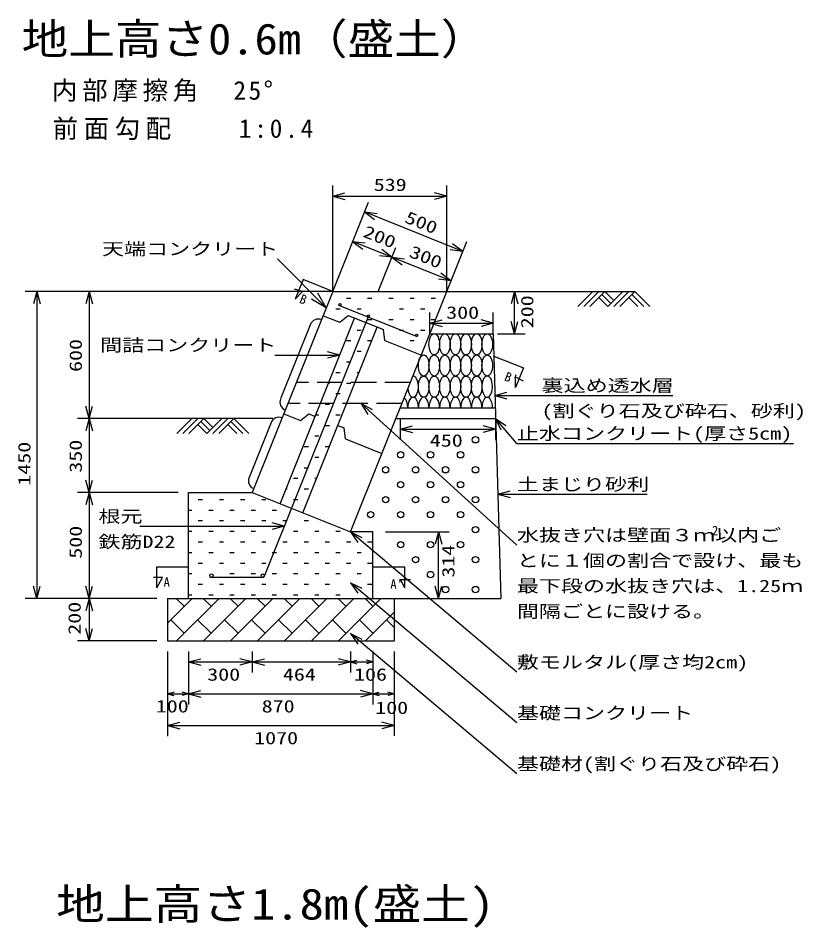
# Model space of a CAD drawing. Units: millimetres, scale not verified. Extents: x -10455 to 9401, y -7735 to 7013.
# Drawn here: x 105 to 3809, y 2717 to 7013 of the extents above; entities that cross this region are included whole.
import ezdxf
from ezdxf.enums import TextEntityAlignment as Align

# ---------------------------------------------------------------- set-up
doc = ezdxf.new("R2010")
doc.units = ezdxf.units.MM
doc.header["$LTSCALE"] = 40
doc.linetypes.add('DASHED3', pattern=[4, 3, -1])
doc.layers.add('0-0', color=7, linetype='Continuous')
doc.styles.add('ＭＳ ゴシック', font='')
doc.styles.get('ＭＳ ゴシック').set_extended_font_data('MS Gothic')

msp = doc.modelspace()

# ---------------------------------------------------------------- linework, layer by layer
at = {"layer": '0-0'}
for p, q in [((1589.83, 5722.59), (1589.83, 6222.59)), ((1589.83, 6172.59), (1647.79, 6188.12)), ((2128.23, 6172.59), (2070.28, 6188.12)), ((2128.23, 5722.59), (2128.23, 6222.59)), ((1589.83, 6172.59), (1647.79, 6157.06)), ((1589.83, 6172.59), (2128.23, 6172.59)), ((1589.83, 5722.59), (1758.51, 6144.28)), ((2128.23, 6172.59), (2070.28, 6157.06)), ((2204.04, 5911.82), (1739.94, 6097.85)), ((1739.94, 6097.85), (1799.51, 6090.7)), ((1739.94, 6097.85), (1787.96, 6061.88)), ((1684.23, 5958.58), (1743.8, 5951.43)), ((1684.23, 5958.58), (1732.25, 5922.6)), ((1805.24, 5722.59), (1888.44, 5930.59)), ((2128.23, 5722.59), (2222.51, 5958.28)), ((2204.04, 5911.82), (2156.03, 5947.79)), ((1869.87, 5884.17), (1810.3, 5891.32)), ((1869.87, 5884.17), (1821.85, 5920.15)), ((2204.04, 5911.82), (2144.47, 5918.96)), ((1869.87, 5884.17), (1929.45, 5877.02)), ((1869.87, 5884.17), (1917.89, 5848.19)), ((2148.23, 5772.59), (2100.22, 5808.56)), ((2148.23, 5772.59), (2088.66, 5779.74)), ((1589.83, 5722.59), (137.61, 5722.59)), ((193.39, 5722.59), (177.86, 5664.63)), ((193.39, 5722.59), (208.92, 5664.63)), ((193.39, 5722.59), (193.39, 4272.59)), ((440.45, 5722.59), (424.92, 5664.63)), ((440.45, 5722.59), (455.97, 5664.63)), ((440.45, 5722.59), (440.45, 5122.59)), ((1558.79, 5644.98), (1519.05, 5714.41)), ((2128.23, 5722.59), (3016.52, 5722.59)), ((2448.23, 5722.59), (2432.7, 5664.63)), ((2818.54, 5722.59), (2747.83, 5651.88)), ((2846.82, 5722.59), (2776.11, 5651.88)), ((2875.1, 5722.59), (2804.39, 5651.88)), ((2875.1, 5722.59), (2917.53, 5680.16)), ((2959.96, 5722.59), (2889.25, 5651.88)), ((2988.24, 5722.59), (2917.53, 5651.88)), ((3016.52, 5722.59), (2945.81, 5651.88)), ((3016.52, 5722.59), (3087.23, 5651.88)), ((1654.97, 5690.08), (1674.97, 5690.08)), ((1754.97, 5690.08), (1774.97, 5690.08)), ((1854.97, 5690.08), (1874.97, 5690.08)), ((1954.97, 5690.08), (1974.97, 5690.08)), ((2054.97, 5690.08), (2074.97, 5690.08)), ((2846.82, 5694.3), (2889.25, 5651.88)), ((2860.96, 5708.44), (2903.39, 5666.02)), ((2988.24, 5694.3), (3030.67, 5651.88)), ((3002.38, 5708.44), (3058.95, 5651.88)), ((1604.97, 5640.08), (1624.97, 5640.08)), ((1704.97, 5640.08), (1724.97, 5640.08)), ((1904.97, 5640.08), (1924.97, 5640.08)), ((2004.97, 5640.08), (2024.97, 5640.08)), ((1754.97, 5590.08), (1774.97, 5590.08)), ((1854.97, 5590.08), (1874.97, 5590.08)), ((1954.97, 5590.08), (1974.97, 5590.08)), ((2048.23, 5522.59), (2048.23, 5622.59)), ((2048.23, 5572.59), (2106.19, 5588.12)), ((2054.97, 5590.08), (2074.97, 5590.08)), ((2348.23, 5572.59), (2290.28, 5588.12)), ((2348.23, 5522.59), (2348.23, 5622.59)), ((2048.23, 5572.59), (2106.19, 5557.06)), ((2448.23, 5522.59), (2432.7, 5580.54)), ((2448.23, 5522.59), (2463.76, 5580.54)), ((1704.97, 5540.08), (1724.97, 5540.08)), ((1904.97, 5540.08), (1924.97, 5540.08)), ((2004.97, 5540.08), (2024.97, 5540.08)), ((2054.97, 5540.08), (2055.23, 5540.08)), ((2368.23, 5522.59), (2498.23, 5522.59)), ((1654.97, 5490.08), (1674.97, 5490.08)), ((1754.97, 5490.08), (1773.63, 5490.08)), ((1954.97, 5490.08), (1974.97, 5490.08)), ((1623.73, 5422.29), (1565.78, 5437.82)), ((1704.97, 5440.08), (1724.97, 5440.08)), ((1654.97, 5390.08), (1674.97, 5390.08)), ((1604.97, 5340.08), (1624.97, 5340.08)), ((1704.97, 5340.08), (1713.63, 5340.08)), ((1570.85, 5290.08), (1574.97, 5290.08)), ((1654.97, 5290.08), (1674.97, 5290.08)), ((2354.76, 5231.36), (2412.71, 5246.89)), ((1604.97, 5240.08), (1624.97, 5240.08)), ((2354.76, 5231.36), (2412.71, 5215.83)), ((2354.76, 5231.36), (3196.13, 5231.36)), ((440.45, 5122.59), (424.92, 5180.54)), ((440.45, 5122.59), (455.97, 5180.54)), ((1554.97, 5190.08), (1574.97, 5190.08)), ((1723.6, 5192.59), (1756.09, 5142.14)), ((1306.75, 5122.59), (384.66, 5122.59)), ((440.45, 5122.59), (424.92, 5064.63)), ((440.45, 5122.59), (455.97, 5064.63)), ((925.34, 5122.59), (854.63, 5051.88)), ((953.62, 5122.59), (882.91, 5051.88)), ((981.91, 5122.59), (911.2, 5051.88)), ((981.91, 5122.59), (1024.33, 5080.16)), ((1066.76, 5122.59), (996.05, 5051.88)), ((1095.04, 5122.59), (1024.33, 5051.88)), ((1123.32, 5122.59), (1052.62, 5051.88)), ((1123.32, 5122.59), (1194.03, 5051.88)), ((1510.85, 5140.08), (1524.97, 5140.08)), ((1604.97, 5140.08), (1624.97, 5140.08)), ((1908.23, 5122.59), (1908.23, 5022.59)), ((2358.23, 5122.59), (2358.23, 5022.59)), ((2358.23, 5122.59), (2384.28, 5068.53)), ((953.62, 5094.3), (996.05, 5051.88)), ((967.76, 5108.44), (1010.19, 5066.02)), ((1095.04, 5094.3), (1137.47, 5051.88)), ((1109.18, 5108.44), (1165.75, 5051.88)), ((1554.97, 5090.08), (1574.97, 5090.08)), ((1908.23, 5072.59), (1966.19, 5088.11)), ((1908.23, 5072.59), (2358.23, 5072.59)), ((1908.23, 5072.59), (1966.19, 5057.06)), ((2358.23, 5072.59), (2300.28, 5088.11)), ((2358.23, 5072.59), (2300.28, 5057.06)), ((1504.97, 5040.08), (1524.97, 5040.08)), ((1454.97, 4990.08), (1474.97, 4990.08)), ((1554.97, 4990.08), (1573.63, 4990.08)), ((2459.61, 5004.82), (3764.61, 5004.82)), ((1504.97, 4940.08), (1524.97, 4940.08)), ((1454.97, 4890.08), (1474.97, 4890.08)), ((440.45, 4772.59), (424.92, 4830.54)), ((440.45, 4772.59), (455.97, 4830.54)), ((1404.97, 4840.08), (1424.97, 4840.08)), ((1504.97, 4840.08), (1513.63, 4840.08)), ((859.83, 4772.59), (384.66, 4772.59)), ((440.45, 4772.59), (424.92, 4714.63)), ((440.45, 4772.59), (455.97, 4714.63)), ((1370.85, 4790.08), (1374.97, 4790.08)), ((1454.97, 4790.08), (1474.97, 4790.08)), ((2369.88, 4764.82), (2427.84, 4780.35)), ((954.97, 4740.08), (974.97, 4740.08)), ((1054.97, 4740.08), (1074.97, 4740.08)), ((1154.97, 4740.08), (1174.97, 4740.08)), ((1254.97, 4740.08), (1274.97, 4740.08)), ((1404.97, 4740.08), (1424.97, 4740.08)), ((2369.88, 4764.82), (3074.61, 4764.82)), ((2369.88, 4764.82), (2427.84, 4749.29)), ((909.83, 4690.08), (924.97, 4690.08)), ((1004.97, 4690.08), (1024.97, 4690.08)), ((1104.97, 4690.08), (1124.97, 4690.08)), ((1204.97, 4690.08), (1224.97, 4690.08)), ((1304.97, 4690.08), (1324.97, 4690.08)), ((954.97, 4640.08), (974.97, 4640.08)), ((1054.97, 4640.08), (1074.97, 4640.08)), ((1154.97, 4640.08), (1174.97, 4640.08)), ((1254.97, 4640.08), (1274.97, 4640.08)), ((1354.97, 4640.08), (1374.97, 4640.08)), ((1454.97, 4640.08), (1474.97, 4640.08)), ((1361.63, 4613.56), (1303.68, 4629.09)), ((909.83, 4590.08), (924.97, 4590.08)), ((1004.97, 4590.08), (1024.97, 4590.08)), ((1104.97, 4590.08), (1124.97, 4590.08)), ((1204.97, 4590.08), (1224.97, 4590.08)), ((1404.97, 4590.08), (1424.97, 4590.08)), ((1504.97, 4590.08), (1524.97, 4590.08)), ((1604.97, 4590.08), (1624.97, 4590.08)), ((1673.83, 4586.59), (1708.16, 4537.37)), ((1839.83, 4586.59), (2139.83, 4586.59)), ((2089.83, 4586.59), (2074.3, 4528.63)), ((2089.83, 4586.59), (2105.36, 4528.63)), ((2089.83, 4272.59), (2089.83, 4586.59)), ((954.97, 4540.08), (974.97, 4540.08)), ((1054.97, 4540.08), (1074.97, 4540.08)), ((1154.97, 4540.08), (1174.97, 4540.08)), ((1254.97, 4540.08), (1274.97, 4540.08)), ((1354.97, 4540.08), (1374.97, 4540.08)), ((1454.97, 4540.08), (1474.97, 4540.08)), ((1554.97, 4540.08), (1574.97, 4540.08)), ((1654.97, 4540.08), (1674.97, 4540.08)), ((1754.97, 4540.08), (1774.97, 4540.08)), ((909.83, 4490.08), (924.97, 4490.08)), ((1004.97, 4490.08), (1024.97, 4490.08)), ((1104.97, 4490.08), (1124.97, 4490.08)), ((1204.97, 4490.08), (1224.97, 4490.08)), ((1304.97, 4490.08), (1324.97, 4490.08)), ((1404.97, 4490.08), (1424.97, 4490.08)), ((1504.97, 4490.08), (1524.97, 4490.08)), ((1604.97, 4490.08), (1624.97, 4490.08)), ((1704.97, 4490.08), (1724.97, 4490.08)), ((954.97, 4440.08), (974.97, 4440.08)), ((1054.97, 4440.08), (1074.97, 4440.08)), ((1154.97, 4440.08), (1174.97, 4440.08)), ((1254.97, 4440.08), (1274.97, 4440.08)), ((1354.97, 4440.08), (1374.97, 4440.08)), ((1454.97, 4440.08), (1474.97, 4440.08)), ((1554.97, 4440.08), (1574.97, 4440.08)), ((1654.97, 4440.08), (1674.97, 4440.08)), ((1754.97, 4440.08), (1774.97, 4440.08)), ((909.83, 4390.08), (924.97, 4390.08)), ((1104.97, 4390.08), (1124.97, 4390.08)), ((1204.97, 4390.08), (1224.97, 4390.08)), ((1304.97, 4390.08), (1324.97, 4390.08)), ((1404.97, 4390.08), (1424.97, 4390.08)), ((1504.97, 4390.08), (1524.97, 4390.08)), ((1604.97, 4390.08), (1624.97, 4390.08)), ((1704.97, 4390.08), (1724.97, 4390.08)), ((954.97, 4340.08), (974.97, 4340.08)), ((1054.97, 4340.08), (1074.97, 4340.08)), ((1154.97, 4340.08), (1174.97, 4340.08)), ((1254.97, 4340.08), (1274.97, 4340.08)), ((1354.97, 4340.08), (1374.97, 4340.08)), ((1454.97, 4340.08), (1474.97, 4340.08)), ((1554.97, 4340.08), (1574.97, 4340.08)), ((2459.61, 3684.82), (1673.83, 4346.59)), ((1673.83, 4346.59), (1728.17, 4321.13)), ((1673.83, 4346.59), (1708.16, 4297.37)), ((1754.97, 4340.08), (1774.97, 4340.08)), ((193.39, 4272.59), (177.86, 4330.54)), ((193.39, 4272.59), (208.92, 4330.54)), ((440.45, 4272.59), (424.92, 4330.54)), ((440.45, 4272.59), (455.97, 4330.54)), ((2089.83, 4272.59), (2074.3, 4330.54)), ((2089.83, 4272.59), (2105.36, 4330.54)), ((759.83, 4272.59), (137.61, 4272.59)), ((440.45, 4272.59), (424.92, 4214.63)), ((440.45, 4272.59), (455.97, 4214.63)), ((809.83, 4156.45), (925.97, 4272.59)), ((888.83, 4235.45), (851.69, 4272.58)), ((853.24, 4072.59), (1053.24, 4272.59)), ((909.83, 4290.08), (924.97, 4290.08)), ((1016.11, 4235.45), (978.97, 4272.58)), ((980.53, 4072.59), (1180.52, 4272.59)), ((1004.97, 4290.08), (1024.97, 4290.08)), ((1104.97, 4290.08), (1124.97, 4290.08)), ((1143.39, 4235.45), (1106.25, 4272.58)), ((1107.8, 4072.59), (1307.8, 4272.59)), ((1204.97, 4290.08), (1224.97, 4290.08)), ((1270.67, 4235.45), (1233.53, 4272.58)), ((1235.08, 4072.59), (1435.08, 4272.59)), ((1304.97, 4290.08), (1324.97, 4290.08)), ((1397.95, 4235.45), (1360.81, 4272.58)), ((1362.36, 4072.59), (1562.36, 4272.59)), ((1404.97, 4290.08), (1424.97, 4290.08)), ((1525.23, 4235.45), (1488.09, 4272.58)), ((1489.64, 4072.59), (1689.64, 4272.59)), ((1504.97, 4290.08), (1524.97, 4290.08)), ((1604.97, 4290.08), (1624.97, 4290.08)), ((1652.51, 4235.45), (1615.37, 4272.58)), ((1616.92, 4072.59), (1816.92, 4272.59)), ((1779.78, 4235.45), (1742.65, 4272.59)), ((888.83, 4108.17), (825.19, 4171.81)), ((1016.11, 4108.17), (952.47, 4171.81)), ((1143.39, 4108.17), (1079.75, 4171.81)), ((1270.67, 4108.17), (1207.03, 4171.81)), ((1397.95, 4108.17), (1334.31, 4171.81)), ((1525.23, 4108.17), (1461.59, 4171.81)), ((1652.51, 4108.17), (1588.87, 4171.81)), ((1779.78, 4108.17), (1716.15, 4171.81)), ((1744.2, 4072.59), (1879.83, 4208.22)), ((1879.83, 4135.4), (1843.43, 4171.81)), ((440.45, 4072.59), (424.92, 4130.54)), ((440.45, 4072.59), (455.97, 4130.54)), ((2459.61, 3444.82), (1673.83, 4106.59)), ((1673.83, 4106.59), (1728.17, 4081.13)), ((1673.83, 4106.59), (1708.16, 4057.38)), ((759.83, 4072.59), (384.66, 4072.59)), ((809.83, 4022.58), (809.83, 3622.59)), ((909.83, 4022.58), (909.83, 3772.59)), ((1209.83, 4022.58), (1209.83, 3922.59)), ((1673.75, 4022.58), (1673.75, 3922.59)), ((1779.83, 4022.58), (1779.83, 3772.59)), ((1879.83, 4022.58), (1879.83, 3623.21)), ((909.83, 3972.59), (967.79, 3988.11)), ((909.83, 3972.59), (1209.83, 3972.59)), ((909.83, 3972.59), (967.79, 3957.06)), ((1209.83, 3972.59), (1151.88, 3988.11)), ((1209.83, 3972.59), (1151.88, 3957.06)), ((1209.83, 3972.59), (1267.79, 3988.11)), ((1209.83, 3972.59), (1267.79, 3957.06)), ((1673.75, 3972.59), (1615.79, 3988.11)), ((1673.75, 3972.59), (1615.79, 3957.06)), ((1673.75, 3972.59), (1703.74, 3980.62)), ((1673.75, 3972.59), (1703.74, 3964.55)), ((1779.83, 3972.59), (1749.83, 3980.62)), ((1779.83, 3972.59), (1749.83, 3964.55)), ((809.83, 3822.59), (842.51, 3831.34)), ((909.83, 3822.59), (879.83, 3830.62)), ((1779.83, 3822.59), (1721.88, 3838.11)), ((1779.83, 3822.59), (1809.83, 3830.62)), ((1879.83, 3822.59), (1849.83, 3830.62)), ((809.83, 3822.59), (839.83, 3814.55)), ((909.83, 3822.59), (879.83, 3814.55)), ((909.83, 3822.59), (967.79, 3807.06)), ((1779.83, 3822.59), (1721.88, 3807.06)), ((1779.83, 3822.59), (1809.83, 3814.55)), ((1879.83, 3822.59), (1849.83, 3814.55)), ((809.83, 3672.59), (867.79, 3688.11)), ((809.83, 3672.59), (867.79, 3657.06)), ((809.83, 3672.59), (1879.83, 3672.59)), ((1879.83, 3672.59), (1821.88, 3688.11)), ((1879.83, 3672.59), (1821.88, 3657.06))]:
    msp.add_line(p, q, dxfattribs=at)
at = {"layer": '0-0', "color": 3}
for p, q in [((1589.83, 5722.59), (1450.6, 5778.4)), ((2351.24, 5417.37), (2490.47, 5361.55)), ((759.83, 4322.59), (759.83, 4422.59)), ((759.83, 4422.59), (909.83, 4422.59)), ((1779.83, 4422.59), (1929.83, 4422.59)), ((1929.83, 4322.59), (1929.83, 4422.59))]:
    msp.add_line(p, q, dxfattribs=at)
at = {"layer": '0-0', "color": 2}
for p, q in [((1589.83, 5722.59), (1209.83, 4772.58)), ((1589.83, 5722.59), (2128.23, 5722.59)), ((1673.83, 4586.59), (2128.23, 5722.59)), ((1342.56, 4719.38), (1693.55, 5596.83)), ((1544.7, 5608.01), (1622.98, 5576.63)), ((1622.98, 5576.63), (1662.9, 5609.11)), ((1662.9, 5609.11), (1829.98, 5542.14)), ((1484.67, 5567.43), (1343.54, 5214.61)), ((1448.38, 4676.96), (1799.36, 5554.41)), ((1836.5, 5491.13), (1829.98, 5542.14)), ((2048.23, 5522.59), (2348.23, 5522.59)), ((2348.23, 5522.59), (2383.95, 4272.59)), ((1836.47, 5491.05), (2008.71, 5422.01)), ((1908.23, 5172.59), (2358.23, 5172.59)), ((1358.67, 5143.91), (1437.33, 5112.38)), ((1437.26, 5112.31), (1477.2, 5144.87)), ((1477.2, 5144.87), (1507.84, 5132.59)), ((1888.23, 5122.59), (2359.66, 5122.59)), ((1298.98, 5103.2), (1194.99, 4843.22)), ((1613.65, 5090.18), (1644.28, 5077.9)), ((1650.8, 5026.9), (1644.28, 5077.9)), ((1650.77, 5026.82), (1822.67, 4957.91)), ((1839.1, 4999.76), (1839.41, 4999.64)), ((909.83, 4272.59), (909.83, 4772.58)), ((809.83, 4272.59), (809.83, 4072.59)), ((809.83, 4272.59), (1879.83, 4272.59)), ((1879.83, 4272.59), (1879.83, 4072.59)), ((1879.83, 4272.59), (2383.95, 4272.59)), ((809.83, 4072.59), (1879.83, 4072.59))]:
    msp.add_line(p, q, dxfattribs=at)
at = {"layer": '0-0', "color": 5}
for p, q in [((1617.98, 5658.32), (1989.16, 5509.53)), ((1757.21, 5602.51), (1265.24, 4372.59)), ((1009.83, 4372.59), (1265.24, 4372.59))]:
    msp.add_line(p, q, dxfattribs=at)
at = {"layer": '0-0', "linetype": 'DASHED3'}
for p, q in [((1956.23, 5292.59), (1417.83, 5292.59)), ((1916.23, 5192.59), (1377.83, 5192.59))]:
    msp.add_line(p, q, dxfattribs=at)
at = {"layer": '0-0'}
for points in [[(2148.23, 5772.59), (1869.87, 5884.17), (1684.23, 5958.58)], [(1328.98, 5876.49), (1558.79, 5644.98), (1489.66, 5685.24)], [(2448.23, 5522.59), (2448.23, 5722.59), (2463.76, 5664.63)], [(2048.23, 5572.59), (2348.23, 5572.59), (2290.28, 5557.06)], [(1316.9, 5422.29), (1623.73, 5422.29), (1565.78, 5406.77)], [(2459.61, 4524.82), (1723.6, 5192.59), (1776.96, 5165.15)], [(440.45, 5122.59), (440.45, 4772.59), (440.45, 4272.59), (440.45, 4072.59)], [(2459.61, 5004.82), (2358.23, 5122.59), (2407.81, 5088.79)], [(679.08, 4613.56), (1361.63, 4613.56), (1303.68, 4598.04)], [(2459.61, 3924.82), (1673.83, 4586.59), (1728.17, 4561.13)], [(1209.83, 3972.59), (1673.75, 3972.59), (1779.83, 3972.59)], [(809.83, 3822.59), (909.83, 3822.59), (967.79, 3838.11)], [(909.83, 3822.59), (1779.83, 3822.59), (1879.83, 3822.59)]]:
    msp.add_lwpolyline(points, dxfattribs=at)
at = {"layer": '0-0', "color": 3}
for points in [[(1450.6, 5778.4), (1413.53, 5685.52), (1448.19, 5721.91), (1409.95, 5732.86)], [(2490.47, 5361.55), (2453.26, 5268.73), (2453.26, 5318.99), (2488.5, 5300.54)], [(759.83, 4322.59), (786.75, 4371.45), (744.12, 4371.45)], [(1929.83, 4322.59), (1909.29, 4361.98), (1956.65, 4361.98)]]:
    msp.add_lwpolyline(points, dxfattribs=at)
at = {"layer": '0-0', "color": 2}
for points in [[(909.83, 4772.58), (1209.83, 4772.58), (1673.83, 4586.59)], [(1779.83, 4272.59), (1779.83, 4586.59), (1673.83, 4586.59)]]:
    msp.add_lwpolyline(points, dxfattribs=at)
at = {"layer": '0-0', "color": 5}
for centre, radius in [((1624.48, 5661.1), 5), ((1759.07, 5607.15), 5), ((1986.38, 5516.02), 5), ((1017.83, 4380.59), 8), ((1259.89, 4380.37), 8)]:
    msp.add_circle(centre, radius, dxfattribs=at)
at = {"layer": '0-0'}
for centre in [(2264.1, 5021.8), (1910.55, 4951.09), (2051.97, 4951.09), (2193.4, 4951.09), (1839.84, 4880.38), (1981.26, 4880.38), (2122.68, 4880.38), (2264.1, 4880.38), (1910.55, 4809.67), (2051.97, 4809.67), (2193.4, 4809.67), (1839.84, 4738.96), (1981.26, 4738.96), (2122.68, 4738.96), (2264.1, 4738.96), (1769.13, 4668.25), (1910.55, 4668.25), (2051.97, 4668.25), (2193.4, 4668.25), (2264.1, 4597.54), (1910.55, 4526.83), (2051.97, 4526.83), (2193.4, 4526.83), (1981.26, 4456.12), (2264.1, 4456.12), (2051.97, 4385.41), (2122.68, 4314.7), (2264.1, 4314.7)]:
    msp.add_circle(centre, 15, dxfattribs=at)
at = {"layer": '0-0', "color": 2}
for centre, start, end in [((1522.38, 5552.32), 68.15601, 158.15576), ((1380.99, 5199.6), 158.15602, 247.70946), ((1336.11, 5088.31), 67.79466, 158.15601), ((1232.12, 4828.34), 158.15601, 248.19852)]:
    msp.add_arc(centre, 40, start, end, dxfattribs=at)
at = {"layer": '0-0'}
for centre in [(2069.45, 5472.94), (2119.45, 5472.94), (2169.45, 5472.94), (2219.45, 5472.94), (2269.45, 5472.94), (2319.45, 5472.94), (2019.45, 5372.94), (2069.45, 5372.94), (2119.45, 5372.94), (2169.45, 5372.94), (2219.45, 5372.94), (2269.45, 5372.94), (2319.45, 5372.94), (2019.45, 5272.94), (2069.45, 5272.94), (2119.45, 5272.94), (2169.45, 5272.94), (2219.45, 5272.94), (2269.45, 5272.94)]:
    msp.add_ellipse(centre, major_axis=(0, 50), ratio=0.5, dxfattribs=at)
for centre, start_param, end_param in [((1969.45, 5272.94), 1.748398, 6.3268939), ((2319.45, 5272.94), 4.5939406, 10.8771233), ((1919.45, 5172.94), 4.705334, 5.9616139), ((1969.45, 5172.94), 4.7053343, 7.8610363), ((2019.45, 5172.94), 4.705334, 7.8610363), ((2069.45, 5172.94), 4.7053343, 7.8610363), ((2119.45, 5172.94), 4.705334, 7.8610363), ((2169.45, 5172.94), 4.705334, 7.8610363), ((2219.45, 5172.94), 4.7053343, 7.8610363), ((2269.45, 5172.94), 4.705334, 7.8610363), ((2319.45, 5172.94), 4.705334, 7.8610363)]:
    msp.add_ellipse(centre, major_axis=(0, 50), ratio=0.5, start_param=start_param, end_param=end_param, dxfattribs=at)

# ---------------------------------------------------------------- texts
at = {"layer": '0-0', "color": 3, "style": 'ＭＳ ゴシック'}
for s, width, p in [('地上高さ0.6m（盛土）', 1.1, (121.69, 6797.72)), ('地上高さ1.8m(盛土)', 1.15, (284.69, 2712.44))]:
    msp.add_text(s, height=146.6, dxfattribs=dict(at, width=width)).set_placement(p, align=Align.BOTTOM_LEFT)
at = {"layer": '0-0', "style": 'ＭＳ ゴシック', "width": 1.3}
for s, p in [('539', (1783.63, 6179.36)), ('天端コンクリート', (500.98, 5876.49)), ('300', (2125.69, 5575.88)), ('間詰コンクリート', (491.9, 5422.29)), ('裏込め透水層', (2576.13, 5231.36)), ('(割ぐり石及び砕石、砂利)', (2576.13, 5111.36)), ('止水コンクリート(厚さ5cm)', (2459.61, 5004.82)), ('450', (2048.4, 4971.79)), ('土まじり砂利', (2459.61, 4764.82)), ('根元', (484.08, 4613.56)), ('水抜き穴は壁面３ｍ以内ご', (2459.61, 4524.82)), ('鉄筋D22', (484.08, 4493.56)), ('とに１個の割合で設け、最も', (2459.61, 4404.82)), ('最下段の水抜き穴は、1.25ｍ', (2459.61, 4284.82)), ('間隔ごとに設ける。', (2459.61, 4164.82)), ('敷モルタル(厚さ均2cm)', (2459.61, 3924.82)), ('300', (997.62, 3866.62)), ('464', (1354.81, 3866.62)), ('106', (1690.56, 3866.62)), ('100', (754.73, 3716.6)), ('870', (1254.79, 3716.6)), ('100', (1790.58, 3709.46)), ('基礎コンクリート', (2459.61, 3684.82)), ('1070', (1219.07, 3566.58)), ('基礎材(割ぐり石及び砕石)', (2459.61, 3444.82))]:
    msp.add_text(s, height=58.65, dxfattribs=at).set_placement(p, align=Align.BOTTOM_LEFT)
for s, rotation, p in [('500', 338.154, (1918.92, 6033.49)), ('200', 338.153, (1722.32, 5965.84)), ('300', 338.153, (1940.06, 5870.71)), ('200', 90, (2554.86, 5548.58)), ('600', 90, (423.51, 5342.3)), ('1450', 90, (180.82, 4805.2)), ('350', 90, (423.51, 4866.65)), ('500', 90, (423.51, 4460.37)), ('314', 90, (2182.44, 4370.91)), ('200', 90, (418.06, 4101.38))]:
    msp.add_text(s, height=58.65, rotation=rotation, dxfattribs=at).set_placement(p, align=Align.BOTTOM_LEFT)
at = {"layer": '0-0', "color": 4, "style": 'ＭＳ ゴシック'}
for s, p in [('B', (1424.05, 5658.13)), ("B'", (2391.65, 5291.31))]:
    msp.add_text(s, height=43.99, rotation=338.157, dxfattribs=at).set_placement(p, align=Align.BOTTOM_LEFT)
for s, p in [('2', (3380.44, 4558.23)), ('A', (791.48, 4314.61)), ("A'", (1861.92, 4305.14))]:
    msp.add_text(s, height=43.99, dxfattribs=at).set_placement(p, align=Align.BOTTOM_LEFT)
at = {"layer": '0-0', "char_height": 87.98, "attachment_point": 7, "style": 'ＭＳ ゴシック'}
for s, insert in [('\\T1.19;\u3000内部摩擦角\u300025°', (121.69, 6617.72)), ('\\T1.22;\u3000前面勾配\u3000\u30001:0.4', (121.69, 6437.72))]:
    msp.add_mtext(s, dxfattribs=dict(at, insert=insert))

doc.saveas('drawing.dxf')
